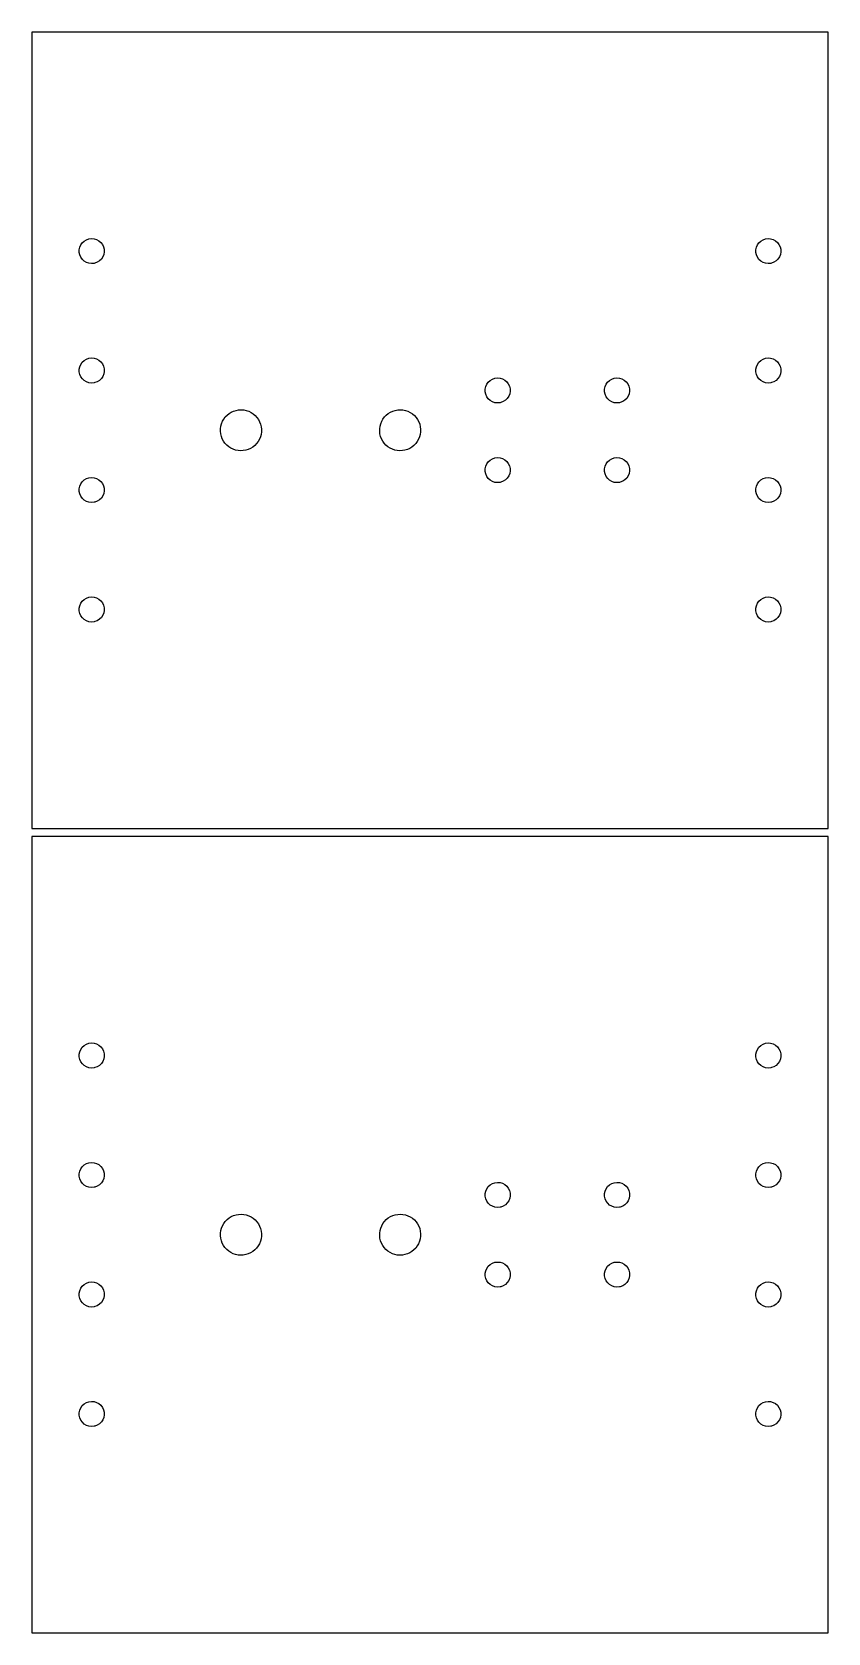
# Model space of a CAD drawing. Header units: metres. Extents: x 0 to 201, y 0 to 201.
# Drawn here: x 0 to 100, y 0 to 201 of the extents above; entities that cross this region are included whole.
import ezdxf

# ---------------------------------------------------------------- set-up
doc = ezdxf.new("R2010")
doc.units = ezdxf.units.M

msp = doc.modelspace()

# ---------------------------------------------------------------- linework, layer by layer
for p, q in [((100, 201), (0, 201)), ((0, 201), (0, 101)), ((100, 101), (100, 201)), ((6.55829, 174.762), (6.83836, 174.929)), ((6.83836, 174.929), (7.14676, 175.035)), ((7.14676, 175.035), (7.47031, 175.075)), ((7.47031, 175.075), (7.79512, 175.047)), ((7.79512, 175.047), (8.10728, 174.953)), ((8.10728, 174.953), (8.39345, 174.797)), ((91.5583, 174.762), (91.8384, 174.929)), ((91.8384, 174.929), (92.1468, 175.035)), ((92.1468, 175.035), (92.4703, 175.075)), ((92.4703, 175.075), (92.7951, 175.047)), ((92.7951, 175.047), (93.1073, 174.953)), ((93.1073, 174.953), (93.3934, 174.797)), ((5.93294, 173.658), (5.99905, 173.977)), ((5.93398, 173.332), (5.93294, 173.658)), ((6.00208, 173.013), (5.93398, 173.332)), ((5.99905, 173.977), (6.12946, 174.276)), ((6.13435, 172.715), (6.00208, 173.013)), ((6.12946, 174.276), (6.31857, 174.542)), ((6.31857, 174.542), (6.55829, 174.762)), ((8.39345, 174.797), (8.64133, 174.585)), ((8.64133, 174.585), (8.8403, 174.327)), ((8.8403, 174.327), (8.98187, 174.034)), ((9.01518, 173.07), (8.89423, 172.767)), ((8.98187, 174.034), (9.05997, 173.717)), ((9.07123, 173.391), (9.01518, 173.07)), ((9.05997, 173.717), (9.07123, 173.391)), ((90.9329, 173.658), (90.9991, 173.977)), ((90.934, 173.332), (90.9329, 173.658)), ((91.0021, 173.013), (90.934, 173.332)), ((90.9991, 173.977), (91.1295, 174.276)), ((91.1344, 172.715), (91.0021, 173.013)), ((91.1295, 174.276), (91.3186, 174.542)), ((91.3186, 174.542), (91.5583, 174.762)), ((93.3934, 174.797), (93.6413, 174.585)), ((93.6413, 174.585), (93.8403, 174.327)), ((93.8403, 174.327), (93.9819, 174.034)), ((94.0152, 173.07), (93.8942, 172.767)), ((93.9819, 174.034), (94.06, 173.717)), ((94.0712, 173.391), (94.0152, 173.07)), ((94.06, 173.717), (94.0712, 173.391)), ((6.32513, 172.451), (6.13435, 172.715)), ((6.56624, 172.232), (6.32513, 172.451)), ((6.84735, 172.067), (6.56624, 172.232)), ((7.15642, 171.963), (6.84735, 172.067)), ((7.48019, 171.925), (7.15642, 171.963)), ((7.80484, 171.955), (7.48019, 171.925)), ((7.90126, 171.977), (7.80484, 171.955)), ((8.20619, 172.092), (7.90126, 171.977)), ((8.48088, 172.268), (8.20619, 172.092)), ((8.71355, 172.496), (8.48088, 172.268)), ((8.89423, 172.767), (8.71355, 172.496)), ((91.3251, 172.451), (91.1344, 172.715)), ((91.5662, 172.232), (91.3251, 172.451)), ((91.8474, 172.067), (91.5662, 172.232)), ((92.1564, 171.963), (91.8474, 172.067)), ((92.4802, 171.925), (92.1564, 171.963)), ((92.8048, 171.955), (92.4802, 171.925)), ((92.9013, 171.977), (92.8048, 171.955)), ((93.2062, 172.092), (92.9013, 171.977)), ((93.4809, 172.268), (93.2062, 172.092)), ((93.7135, 172.496), (93.4809, 172.268)), ((93.8942, 172.767), (93.7135, 172.496)), ((5.93294, 158.658), (5.99905, 158.977)), ((5.99905, 158.977), (6.12946, 159.276)), ((6.12946, 159.276), (6.31857, 159.542)), ((6.31857, 159.542), (6.55829, 159.762)), ((6.55829, 159.762), (6.83836, 159.929)), ((6.83836, 159.929), (7.14676, 160.035)), ((7.14676, 160.035), (7.47031, 160.075)), ((7.47031, 160.075), (7.79512, 160.047)), ((7.79512, 160.047), (8.10728, 159.953)), ((8.10728, 159.953), (8.39345, 159.797)), ((8.39345, 159.797), (8.64133, 159.585)), ((8.64133, 159.585), (8.8403, 159.327)), ((8.8403, 159.327), (8.98187, 159.034)), ((8.98187, 159.034), (9.05997, 158.717)), ((90.9329, 158.658), (90.9991, 158.977)), ((90.9991, 158.977), (91.1295, 159.276)), ((91.1295, 159.276), (91.3186, 159.542)), ((91.3186, 159.542), (91.5583, 159.762)), ((91.5583, 159.762), (91.8384, 159.929)), ((91.8384, 159.929), (92.1468, 160.035)), ((92.1468, 160.035), (92.4703, 160.075)), ((92.4703, 160.075), (92.7951, 160.047)), ((92.7951, 160.047), (93.1073, 159.953)), ((93.1073, 159.953), (93.3934, 159.797)), ((93.3934, 159.797), (93.6413, 159.585)), ((93.6413, 159.585), (93.8403, 159.327)), ((93.8403, 159.327), (93.9819, 159.034)), ((93.9819, 159.034), (94.06, 158.717)), ((5.93398, 158.332), (5.93294, 158.658)), ((6.00208, 158.013), (5.93398, 158.332)), ((6.13435, 157.715), (6.00208, 158.013)), ((6.32513, 157.451), (6.13435, 157.715)), ((6.56624, 157.232), (6.32513, 157.451)), ((6.84735, 157.067), (6.56624, 157.232)), ((7.15642, 156.963), (6.84735, 157.067)), ((7.48019, 156.925), (7.15642, 156.963)), ((7.80484, 156.955), (7.48019, 156.925)), ((7.90126, 156.977), (7.80484, 156.955)), ((8.20619, 157.092), (7.90126, 156.977)), ((8.48088, 157.268), (8.20619, 157.092)), ((8.71355, 157.496), (8.48088, 157.268)), ((8.89423, 157.767), (8.71355, 157.496)), ((9.01518, 158.07), (8.89423, 157.767)), ((9.07123, 158.391), (9.01518, 158.07)), ((9.05997, 158.717), (9.07123, 158.391)), ((57.1295, 156.776), (57.3186, 157.042)), ((57.3186, 157.042), (57.5583, 157.262)), ((57.5583, 157.262), (57.8384, 157.429)), ((57.8384, 157.429), (58.1468, 157.535)), ((58.1468, 157.535), (58.4703, 157.575)), ((58.4703, 157.575), (58.7951, 157.547)), ((58.7951, 157.547), (59.1073, 157.453)), ((59.1073, 157.453), (59.3934, 157.297)), ((59.3934, 157.297), (59.6413, 157.085)), ((59.6413, 157.085), (59.8403, 156.827)), ((59.8403, 156.827), (59.9819, 156.534)), ((72.1295, 156.776), (72.3186, 157.042)), ((72.3186, 157.042), (72.5583, 157.262)), ((72.5583, 157.262), (72.8384, 157.429)), ((72.8384, 157.429), (73.1468, 157.535)), ((73.1468, 157.535), (73.4703, 157.575)), ((73.4703, 157.575), (73.7951, 157.547)), ((73.7951, 157.547), (74.1073, 157.453)), ((74.1073, 157.453), (74.3934, 157.297)), ((74.3934, 157.297), (74.6413, 157.085)), ((74.6413, 157.085), (74.8403, 156.827)), ((74.8403, 156.827), (74.9819, 156.534)), ((90.934, 158.332), (90.9329, 158.658)), ((91.0021, 158.013), (90.934, 158.332)), ((91.1344, 157.715), (91.0021, 158.013)), ((91.3251, 157.451), (91.1344, 157.715)), ((91.5662, 157.232), (91.3251, 157.451)), ((91.8474, 157.067), (91.5662, 157.232)), ((92.1564, 156.963), (91.8474, 157.067)), ((92.4802, 156.925), (92.1564, 156.963)), ((92.8048, 156.955), (92.4802, 156.925)), ((92.9013, 156.977), (92.8048, 156.955)), ((93.2062, 157.092), (92.9013, 156.977)), ((93.4809, 157.268), (93.2062, 157.092)), ((93.7135, 157.496), (93.4809, 157.268)), ((93.8942, 157.767), (93.7135, 157.496)), ((94.0152, 158.07), (93.8942, 157.767)), ((94.0712, 158.391), (94.0152, 158.07)), ((94.06, 158.717), (94.0712, 158.391)), ((56.9329, 156.158), (56.9991, 156.477)), ((56.934, 155.832), (56.9329, 156.158)), ((57.0021, 155.513), (56.934, 155.832)), ((56.9991, 156.477), (57.1295, 156.776)), ((57.1344, 155.215), (57.0021, 155.513)), ((57.3251, 154.951), (57.1344, 155.215)), ((57.5662, 154.732), (57.3251, 154.951)), ((59.7135, 154.996), (59.4809, 154.768)), ((59.8942, 155.267), (59.7135, 154.996)), ((60.0152, 155.57), (59.8942, 155.267)), ((59.9819, 156.534), (60.06, 156.217)), ((60.0712, 155.891), (60.0152, 155.57)), ((60.06, 156.217), (60.0712, 155.891)), ((71.9329, 156.158), (71.9991, 156.477)), ((71.934, 155.832), (71.9329, 156.158)), ((72.0021, 155.513), (71.934, 155.832)), ((71.9991, 156.477), (72.1295, 156.776)), ((72.1344, 155.215), (72.0021, 155.513)), ((72.3251, 154.951), (72.1344, 155.215)), ((72.5662, 154.732), (72.3251, 154.951)), ((74.7135, 154.996), (74.4809, 154.768)), ((74.8942, 155.267), (74.7135, 154.996)), ((75.0152, 155.57), (74.8942, 155.267)), ((74.9819, 156.534), (75.06, 156.217)), ((75.0712, 155.891), (75.0152, 155.57)), ((75.06, 156.217), (75.0712, 155.891)), ((24.2867, 152.666), (24.511, 152.899)), ((24.511, 152.899), (24.7627, 153.102)), ((24.7627, 153.102), (25.0379, 153.272)), ((25.0379, 153.272), (25.3322, 153.406)), ((25.3322, 153.406), (25.641, 153.502)), ((25.641, 153.502), (25.9594, 153.559)), ((25.9594, 153.559), (26.2823, 153.575)), ((26.2823, 153.575), (26.6048, 153.55)), ((26.6048, 153.55), (26.9217, 153.486)), ((26.9217, 153.486), (27.2279, 153.382)), ((27.2279, 153.382), (27.5188, 153.241)), ((27.5188, 153.241), (27.7896, 153.064)), ((27.7896, 153.064), (28.0361, 152.855)), ((28.0361, 152.855), (28.2545, 152.616)), ((44.2867, 152.666), (44.511, 152.899)), ((44.511, 152.899), (44.7627, 153.102)), ((44.7627, 153.102), (45.0379, 153.272)), ((45.0379, 153.272), (45.3322, 153.406)), ((45.3322, 153.406), (45.641, 153.502)), ((45.641, 153.502), (45.9594, 153.559)), ((45.9594, 153.559), (46.2823, 153.575)), ((46.2823, 153.575), (46.6048, 153.55)), ((46.6048, 153.55), (46.9217, 153.486)), ((46.9217, 153.486), (47.2279, 153.382)), ((47.2279, 153.382), (47.5188, 153.241)), ((47.5188, 153.241), (47.7896, 153.064)), ((47.7896, 153.064), (48.0361, 152.855)), ((48.0361, 152.855), (48.2545, 152.616)), ((57.8474, 154.567), (57.5662, 154.732)), ((58.1564, 154.463), (57.8474, 154.567)), ((58.4802, 154.425), (58.1564, 154.463)), ((58.8048, 154.455), (58.4802, 154.425)), ((58.9013, 154.477), (58.8048, 154.455)), ((59.2062, 154.592), (58.9013, 154.477)), ((59.4809, 154.768), (59.2062, 154.592)), ((72.8474, 154.567), (72.5662, 154.732)), ((73.1564, 154.463), (72.8474, 154.567)), ((73.4802, 154.425), (73.1564, 154.463)), ((73.8048, 154.455), (73.4802, 154.425)), ((73.9013, 154.477), (73.8048, 154.455)), ((74.2062, 154.592), (73.9013, 154.477)), ((74.4809, 154.768), (74.2062, 154.592)), ((23.6782, 150.871), (23.6823, 151.194)), ((23.7147, 150.549), (23.6782, 150.871)), ((23.6823, 151.194), (23.7269, 151.514)), ((23.7269, 151.514), (23.8112, 151.826)), ((23.8112, 151.826), (23.934, 152.126)), ((23.934, 152.126), (24.0934, 152.407)), ((24.0934, 152.407), (24.2867, 152.666)), ((28.2545, 152.616), (28.4413, 152.352)), ((28.4413, 152.352), (28.5935, 152.067)), ((28.5935, 152.067), (28.7088, 151.765)), ((28.7088, 151.765), (28.7852, 151.451)), ((28.8177, 150.806), (28.7731, 150.486)), ((28.7852, 151.451), (28.8217, 151.129)), ((28.8217, 151.129), (28.8177, 150.806)), ((43.6782, 150.871), (43.6823, 151.194)), ((43.7147, 150.549), (43.6782, 150.871)), ((43.6823, 151.194), (43.7269, 151.514)), ((43.7269, 151.514), (43.8112, 151.826)), ((43.8112, 151.826), (43.934, 152.126)), ((43.934, 152.126), (44.0934, 152.407)), ((44.0934, 152.407), (44.2867, 152.666)), ((48.2545, 152.616), (48.4413, 152.352)), ((48.4413, 152.352), (48.5935, 152.067)), ((48.5935, 152.067), (48.7088, 151.765)), ((48.7088, 151.765), (48.7852, 151.451)), ((48.8177, 150.806), (48.7731, 150.486)), ((48.7852, 151.451), (48.8217, 151.129)), ((48.8217, 151.129), (48.8177, 150.806)), ((23.7912, 150.235), (23.7147, 150.549)), ((23.9065, 149.933), (23.7912, 150.235)), ((24.0587, 149.648), (23.9065, 149.933)), ((24.2455, 149.384), (24.0587, 149.648)), ((24.4638, 149.145), (24.2455, 149.384)), ((24.7104, 148.936), (24.4638, 149.145)), ((24.9812, 148.759), (24.7104, 148.936)), ((25.2721, 148.618), (24.9812, 148.759)), ((27.7372, 148.898), (27.4621, 148.728)), ((27.989, 149.101), (27.7372, 148.898)), ((28.2133, 149.334), (27.989, 149.101)), ((28.4066, 149.593), (28.2133, 149.334)), ((28.566, 149.874), (28.4066, 149.593)), ((28.6888, 150.174), (28.566, 149.874)), ((28.7731, 150.486), (28.6888, 150.174)), ((43.7912, 150.235), (43.7147, 150.549)), ((43.9065, 149.933), (43.7912, 150.235)), ((44.0587, 149.648), (43.9065, 149.933)), ((44.2455, 149.384), (44.0587, 149.648)), ((44.4638, 149.145), (44.2455, 149.384)), ((44.7104, 148.936), (44.4638, 149.145)), ((44.9812, 148.759), (44.7104, 148.936)), ((45.2721, 148.618), (44.9812, 148.759)), ((47.7372, 148.898), (47.4621, 148.728)), ((47.989, 149.101), (47.7372, 148.898)), ((48.2133, 149.334), (47.989, 149.101)), ((48.4066, 149.593), (48.2133, 149.334)), ((48.566, 149.874), (48.4066, 149.593)), ((48.6888, 150.174), (48.566, 149.874)), ((48.7731, 150.486), (48.6888, 150.174)), ((25.5783, 148.514), (25.2721, 148.618)), ((25.8952, 148.45), (25.5783, 148.514)), ((26.2176, 148.425), (25.8952, 148.45)), ((26.5406, 148.441), (26.2176, 148.425)), ((26.859, 148.498), (26.5406, 148.441)), ((27.1678, 148.594), (26.859, 148.498)), ((27.4621, 148.728), (27.1678, 148.594)), ((45.5783, 148.514), (45.2721, 148.618)), ((45.8952, 148.45), (45.5783, 148.514)), ((46.2176, 148.425), (45.8952, 148.45)), ((46.5406, 148.441), (46.2176, 148.425)), ((46.859, 148.498), (46.5406, 148.441)), ((47.1678, 148.594), (46.859, 148.498)), ((47.4621, 148.728), (47.1678, 148.594)), ((56.9991, 146.477), (57.1295, 146.776)), ((57.1295, 146.776), (57.3186, 147.042)), ((57.3186, 147.042), (57.5583, 147.262)), ((57.5583, 147.262), (57.8384, 147.429)), ((57.8384, 147.429), (58.1468, 147.535)), ((58.1468, 147.535), (58.4703, 147.575)), ((58.4703, 147.575), (58.7951, 147.547)), ((58.7951, 147.547), (59.1073, 147.453)), ((59.1073, 147.453), (59.3934, 147.297)), ((59.3934, 147.297), (59.6413, 147.085)), ((59.6413, 147.085), (59.8403, 146.827)), ((59.8403, 146.827), (59.9819, 146.534)), ((71.9991, 146.477), (72.1295, 146.776)), ((72.1295, 146.776), (72.3186, 147.042)), ((72.3186, 147.042), (72.5583, 147.262)), ((72.5583, 147.262), (72.8384, 147.429)), ((72.8384, 147.429), (73.1468, 147.535)), ((73.1468, 147.535), (73.4703, 147.575)), ((73.4703, 147.575), (73.7951, 147.547)), ((73.7951, 147.547), (74.1073, 147.453)), ((74.1073, 147.453), (74.3934, 147.297)), ((74.3934, 147.297), (74.6413, 147.085)), ((74.6413, 147.085), (74.8403, 146.827)), ((74.8403, 146.827), (74.9819, 146.534)), ((6.31857, 144.542), (6.55829, 144.762)), ((6.55829, 144.762), (6.83836, 144.929)), ((6.83836, 144.929), (7.14676, 145.035)), ((7.14676, 145.035), (7.47031, 145.075)), ((7.47031, 145.075), (7.79512, 145.047)), ((7.79512, 145.047), (8.10728, 144.953)), ((8.10728, 144.953), (8.39345, 144.797)), ((8.39345, 144.797), (8.64133, 144.585)), ((56.9329, 146.158), (56.9991, 146.477)), ((56.934, 145.832), (56.9329, 146.158)), ((57.0021, 145.513), (56.934, 145.832)), ((57.1344, 145.215), (57.0021, 145.513)), ((57.3251, 144.951), (57.1344, 145.215)), ((57.5662, 144.732), (57.3251, 144.951)), ((57.8474, 144.567), (57.5662, 144.732)), ((59.4809, 144.768), (59.2062, 144.592)), ((59.7135, 144.996), (59.4809, 144.768)), ((59.8942, 145.267), (59.7135, 144.996)), ((60.0152, 145.57), (59.8942, 145.267)), ((59.9819, 146.534), (60.06, 146.217)), ((60.0712, 145.891), (60.0152, 145.57)), ((60.06, 146.217), (60.0712, 145.891)), ((71.9329, 146.158), (71.9991, 146.477)), ((71.934, 145.832), (71.9329, 146.158)), ((72.0021, 145.513), (71.934, 145.832)), ((72.1344, 145.215), (72.0021, 145.513)), ((72.3251, 144.951), (72.1344, 145.215)), ((72.5662, 144.732), (72.3251, 144.951)), ((72.8474, 144.567), (72.5662, 144.732)), ((74.4809, 144.768), (74.2062, 144.592)), ((74.7135, 144.996), (74.4809, 144.768)), ((74.8942, 145.267), (74.7135, 144.996)), ((75.0152, 145.57), (74.8942, 145.267)), ((74.9819, 146.534), (75.06, 146.217)), ((75.0712, 145.891), (75.0152, 145.57)), ((75.06, 146.217), (75.0712, 145.891)), ((91.3186, 144.542), (91.5583, 144.762)), ((91.5583, 144.762), (91.8384, 144.929)), ((91.8384, 144.929), (92.1468, 145.035)), ((92.1468, 145.035), (92.4703, 145.075)), ((92.4703, 145.075), (92.7951, 145.047)), ((92.7951, 145.047), (93.1073, 144.953)), ((93.1073, 144.953), (93.3934, 144.797)), ((93.3934, 144.797), (93.6413, 144.585)), ((5.93294, 143.658), (5.99905, 143.977)), ((5.93398, 143.332), (5.93294, 143.658)), ((6.00208, 143.013), (5.93398, 143.332)), ((5.99905, 143.977), (6.12946, 144.276)), ((6.13435, 142.715), (6.00208, 143.013)), ((6.12946, 144.276), (6.31857, 144.542)), ((6.32513, 142.451), (6.13435, 142.715)), ((8.64133, 144.585), (8.8403, 144.327)), ((8.89423, 142.767), (8.71355, 142.496)), ((8.8403, 144.327), (8.98187, 144.034)), ((9.01518, 143.07), (8.89423, 142.767)), ((8.98187, 144.034), (9.05997, 143.717)), ((9.07123, 143.391), (9.01518, 143.07)), ((9.05997, 143.717), (9.07123, 143.391)), ((58.1564, 144.463), (57.8474, 144.567)), ((58.4802, 144.425), (58.1564, 144.463)), ((58.8048, 144.455), (58.4802, 144.425)), ((58.9013, 144.477), (58.8048, 144.455)), ((59.2062, 144.592), (58.9013, 144.477)), ((73.1564, 144.463), (72.8474, 144.567)), ((73.4802, 144.425), (73.1564, 144.463)), ((73.8048, 144.455), (73.4802, 144.425)), ((73.9013, 144.477), (73.8048, 144.455)), ((74.2062, 144.592), (73.9013, 144.477)), ((90.9329, 143.658), (90.9991, 143.977)), ((90.934, 143.332), (90.9329, 143.658)), ((91.0021, 143.013), (90.934, 143.332)), ((90.9991, 143.977), (91.1295, 144.276)), ((91.1344, 142.715), (91.0021, 143.013)), ((91.1295, 144.276), (91.3186, 144.542)), ((91.3251, 142.451), (91.1344, 142.715)), ((93.6413, 144.585), (93.8403, 144.327)), ((93.8942, 142.767), (93.7135, 142.496)), ((93.8403, 144.327), (93.9819, 144.034)), ((94.0152, 143.07), (93.8942, 142.767)), ((93.9819, 144.034), (94.06, 143.717)), ((94.0712, 143.391), (94.0152, 143.07)), ((94.06, 143.717), (94.0712, 143.391)), ((6.56624, 142.232), (6.32513, 142.451)), ((6.84735, 142.067), (6.56624, 142.232)), ((7.15642, 141.963), (6.84735, 142.067)), ((7.48019, 141.925), (7.15642, 141.963)), ((7.80484, 141.955), (7.48019, 141.925)), ((7.90126, 141.977), (7.80484, 141.955)), ((8.20619, 142.092), (7.90126, 141.977)), ((8.48088, 142.268), (8.20619, 142.092)), ((8.71355, 142.496), (8.48088, 142.268)), ((91.5662, 142.232), (91.3251, 142.451)), ((91.8474, 142.067), (91.5662, 142.232)), ((92.1564, 141.963), (91.8474, 142.067)), ((92.4802, 141.925), (92.1564, 141.963)), ((92.8048, 141.955), (92.4802, 141.925)), ((92.9013, 141.977), (92.8048, 141.955)), ((93.2062, 142.092), (92.9013, 141.977)), ((93.4809, 142.268), (93.2062, 142.092)), ((93.7135, 142.496), (93.4809, 142.268)), ((5.93294, 128.658), (5.99905, 128.977)), ((5.93398, 128.332), (5.93294, 128.658)), ((5.99905, 128.977), (6.12946, 129.276)), ((6.12946, 129.276), (6.31857, 129.542)), ((6.31857, 129.542), (6.55829, 129.762)), ((6.55829, 129.762), (6.83836, 129.929)), ((6.83836, 129.929), (7.14676, 130.035)), ((7.14676, 130.035), (7.47031, 130.075)), ((7.47031, 130.075), (7.79512, 130.047)), ((7.79512, 130.047), (8.10728, 129.953)), ((8.10728, 129.953), (8.39345, 129.797)), ((8.39345, 129.797), (8.64133, 129.585)), ((8.64133, 129.585), (8.8403, 129.327)), ((8.8403, 129.327), (8.98187, 129.034)), ((8.98187, 129.034), (9.05997, 128.717)), ((9.05997, 128.717), (9.07123, 128.391)), ((90.9329, 128.658), (90.9991, 128.977)), ((90.934, 128.332), (90.9329, 128.658)), ((90.9991, 128.977), (91.1295, 129.276)), ((91.1295, 129.276), (91.3186, 129.542)), ((91.3186, 129.542), (91.5583, 129.762)), ((91.5583, 129.762), (91.8384, 129.929)), ((91.8384, 129.929), (92.1468, 130.035)), ((92.1468, 130.035), (92.4703, 130.075)), ((92.4703, 130.075), (92.7951, 130.047)), ((92.7951, 130.047), (93.1073, 129.953)), ((93.1073, 129.953), (93.3934, 129.797)), ((93.3934, 129.797), (93.6413, 129.585)), ((93.6413, 129.585), (93.8403, 129.327)), ((93.8403, 129.327), (93.9819, 129.034)), ((93.9819, 129.034), (94.06, 128.717)), ((94.06, 128.717), (94.0712, 128.391)), ((6.00208, 128.013), (5.93398, 128.332)), ((6.13435, 127.715), (6.00208, 128.013)), ((6.32513, 127.451), (6.13435, 127.715)), ((6.56624, 127.232), (6.32513, 127.451)), ((6.84735, 127.067), (6.56624, 127.232)), ((7.15642, 126.963), (6.84735, 127.067)), ((7.48019, 126.925), (7.15642, 126.963)), ((7.80484, 126.955), (7.48019, 126.925)), ((7.90126, 126.977), (7.80484, 126.955)), ((8.20619, 127.092), (7.90126, 126.977)), ((8.48088, 127.268), (8.20619, 127.092)), ((8.71355, 127.496), (8.48088, 127.268)), ((8.89423, 127.767), (8.71355, 127.496)), ((9.01518, 128.07), (8.89423, 127.767)), ((9.07123, 128.391), (9.01518, 128.07)), ((91.0021, 128.013), (90.934, 128.332)), ((91.1344, 127.715), (91.0021, 128.013)), ((91.3251, 127.451), (91.1344, 127.715)), ((91.5662, 127.232), (91.3251, 127.451)), ((91.8474, 127.067), (91.5662, 127.232)), ((92.1564, 126.963), (91.8474, 127.067)), ((92.4802, 126.925), (92.1564, 126.963)), ((92.8048, 126.955), (92.4802, 126.925)), ((92.9013, 126.977), (92.8048, 126.955)), ((93.2062, 127.092), (92.9013, 126.977)), ((93.4809, 127.268), (93.2062, 127.092)), ((93.7135, 127.496), (93.4809, 127.268)), ((93.8942, 127.767), (93.7135, 127.496)), ((94.0152, 128.07), (93.8942, 127.767)), ((94.0712, 128.391), (94.0152, 128.07)), ((0, 101), (100, 101)), ((100, 100), (0, 100)), ((0, 100), (0, 0)), ((100, 0), (100, 100)), ((5.93294, 72.6581), (5.99905, 72.9773)), ((5.93398, 72.3321), (5.93294, 72.6581)), ((5.99905, 72.9773), (6.12946, 73.276)), ((6.12946, 73.276), (6.31857, 73.5416)), ((6.31857, 73.5416), (6.55829, 73.7625)), ((6.55829, 73.7625), (6.83836, 73.9293)), ((6.83836, 73.9293), (7.14676, 74.0349)), ((7.14676, 74.0349), (7.47031, 74.0747)), ((7.47031, 74.0747), (7.79512, 74.0471)), ((7.79512, 74.0471), (8.10728, 73.9532)), ((8.10728, 73.9532), (8.39345, 73.7971)), ((8.39345, 73.7971), (8.64133, 73.5853)), ((8.64133, 73.5853), (8.8403, 73.3271)), ((8.8403, 73.3271), (8.98187, 73.0335)), ((8.98187, 73.0335), (9.05997, 72.717)), ((9.07123, 72.3912), (9.01518, 72.0701)), ((9.05997, 72.717), (9.07123, 72.3912)), ((90.9329, 72.6581), (90.9991, 72.9773)), ((90.934, 72.3321), (90.9329, 72.6581)), ((90.9991, 72.9773), (91.1295, 73.276)), ((91.1295, 73.276), (91.3186, 73.5416)), ((91.3186, 73.5416), (91.5583, 73.7625)), ((91.5583, 73.7625), (91.8384, 73.9293)), ((91.8384, 73.9293), (92.1468, 74.0349)), ((92.1468, 74.0349), (92.4703, 74.0747)), ((92.4703, 74.0747), (92.7951, 74.0471)), ((92.7951, 74.0471), (93.1073, 73.9532)), ((93.1073, 73.9532), (93.3934, 73.7971)), ((93.3934, 73.7971), (93.6413, 73.5853)), ((93.6413, 73.5853), (93.8403, 73.3271)), ((93.8403, 73.3271), (93.9819, 73.0335)), ((93.9819, 73.0335), (94.06, 72.717)), ((94.0712, 72.3912), (94.0152, 72.0701)), ((94.06, 72.717), (94.0712, 72.3912)), ((6.00208, 72.0133), (5.93398, 72.3321)), ((6.13435, 71.7153), (6.00208, 72.0133)), ((6.32513, 71.451), (6.13435, 71.7153)), ((6.56624, 71.2316), (6.32513, 71.451)), ((6.84735, 71.0666), (6.56624, 71.2316)), ((7.15642, 70.9629), (6.84735, 71.0666)), ((7.48019, 70.9251), (7.15642, 70.9629)), ((7.80484, 70.9548), (7.48019, 70.9251)), ((7.90126, 70.977), (7.80484, 70.9548)), ((8.20619, 71.0922), (7.90126, 70.977)), ((8.48088, 71.2677), (8.20619, 71.0922)), ((8.71355, 71.496), (8.48088, 71.2677)), ((8.89423, 71.7674), (8.71355, 71.496)), ((9.01518, 72.0701), (8.89423, 71.7674)), ((91.0021, 72.0133), (90.934, 72.3321)), ((91.1344, 71.7153), (91.0021, 72.0133)), ((91.3251, 71.451), (91.1344, 71.7153)), ((91.5662, 71.2316), (91.3251, 71.451)), ((91.8474, 71.0666), (91.5662, 71.2316)), ((92.1564, 70.9629), (91.8474, 71.0666)), ((92.4802, 70.9251), (92.1564, 70.9629)), ((92.8048, 70.9548), (92.4802, 70.9251)), ((92.9013, 70.977), (92.8048, 70.9548)), ((93.2062, 71.0922), (92.9013, 70.977)), ((93.4809, 71.2677), (93.2062, 71.0922)), ((93.7135, 71.496), (93.4809, 71.2677)), ((93.8942, 71.7674), (93.7135, 71.496)), ((94.0152, 72.0701), (93.8942, 71.7674)), ((6.12946, 58.276), (6.31857, 58.5416)), ((6.31857, 58.5416), (6.55829, 58.7625)), ((6.55829, 58.7625), (6.83836, 58.9293)), ((6.83836, 58.9293), (7.14676, 59.0349)), ((7.14676, 59.0349), (7.47031, 59.0747)), ((7.47031, 59.0747), (7.79512, 59.0471)), ((7.79512, 59.0471), (8.10728, 58.9532)), ((8.10728, 58.9532), (8.39345, 58.7971)), ((8.39345, 58.7971), (8.64133, 58.5853)), ((8.64133, 58.5853), (8.8403, 58.3271)), ((8.8403, 58.3271), (8.98187, 58.0335)), ((91.1295, 58.276), (91.3186, 58.5416)), ((91.3186, 58.5416), (91.5583, 58.7625)), ((91.5583, 58.7625), (91.8384, 58.9293)), ((91.8384, 58.9293), (92.1468, 59.0349)), ((92.1468, 59.0349), (92.4703, 59.0747)), ((92.4703, 59.0747), (92.7951, 59.0471)), ((92.7951, 59.0471), (93.1073, 58.9532)), ((93.1073, 58.9532), (93.3934, 58.7971)), ((93.3934, 58.7971), (93.6413, 58.5853)), ((93.6413, 58.5853), (93.8403, 58.3271)), ((93.8403, 58.3271), (93.9819, 58.0335)), ((5.93294, 57.6581), (5.99905, 57.9773)), ((5.93398, 57.3321), (5.93294, 57.6581)), ((6.00208, 57.0133), (5.93398, 57.3321)), ((5.99905, 57.9773), (6.12946, 58.276)), ((6.13435, 56.7153), (6.00208, 57.0133)), ((6.32513, 56.451), (6.13435, 56.7153)), ((6.56624, 56.2316), (6.32513, 56.451)), ((8.71355, 56.496), (8.48088, 56.2677)), ((8.89423, 56.7674), (8.71355, 56.496)), ((9.01518, 57.0701), (8.89423, 56.7674)), ((8.98187, 58.0335), (9.05997, 57.717)), ((9.07123, 57.3912), (9.01518, 57.0701)), ((9.05997, 57.717), (9.07123, 57.3912)), ((57.5583, 56.2625), (57.8384, 56.4293)), ((57.8384, 56.4293), (58.1468, 56.5349)), ((58.1468, 56.5349), (58.4703, 56.5747)), ((58.4703, 56.5747), (58.7951, 56.5471)), ((58.7951, 56.5471), (59.1073, 56.4532)), ((59.1073, 56.4532), (59.3934, 56.2971)), ((59.3934, 56.2971), (59.6413, 56.0853)), ((72.5583, 56.2625), (72.8384, 56.4293)), ((72.8384, 56.4293), (73.1468, 56.5349)), ((73.1468, 56.5349), (73.4703, 56.5747)), ((73.4703, 56.5747), (73.7951, 56.5471)), ((73.7951, 56.5471), (74.1073, 56.4532)), ((74.1073, 56.4532), (74.3934, 56.2971)), ((74.3934, 56.2971), (74.6413, 56.0853)), ((90.9329, 57.6581), (90.9991, 57.9773)), ((90.934, 57.3321), (90.9329, 57.6581)), ((91.0021, 57.0133), (90.934, 57.3321)), ((90.9991, 57.9773), (91.1295, 58.276)), ((91.1344, 56.7153), (91.0021, 57.0133)), ((91.3251, 56.451), (91.1344, 56.7153)), ((91.5662, 56.2316), (91.3251, 56.451)), ((93.7135, 56.496), (93.4809, 56.2677)), ((93.8942, 56.7674), (93.7135, 56.496)), ((94.0152, 57.0701), (93.8942, 56.7674)), ((93.9819, 58.0335), (94.06, 57.717)), ((94.0712, 57.3912), (94.0152, 57.0701)), ((94.06, 57.717), (94.0712, 57.3912)), ((6.84735, 56.0666), (6.56624, 56.2316)), ((7.15642, 55.9629), (6.84735, 56.0666)), ((7.48019, 55.9251), (7.15642, 55.9629)), ((7.80484, 55.9548), (7.48019, 55.9251)), ((7.90126, 55.977), (7.80484, 55.9548)), ((8.20619, 56.0922), (7.90126, 55.977)), ((8.48088, 56.2677), (8.20619, 56.0922)), ((56.9329, 55.1581), (56.9991, 55.4773)), ((56.934, 54.8321), (56.9329, 55.1581)), ((57.0021, 54.5133), (56.934, 54.8321)), ((56.9991, 55.4773), (57.1295, 55.776)), ((57.1344, 54.2153), (57.0021, 54.5133)), ((57.1295, 55.776), (57.3186, 56.0416)), ((57.3186, 56.0416), (57.5583, 56.2625)), ((59.6413, 56.0853), (59.8403, 55.8271)), ((59.8403, 55.8271), (59.9819, 55.5335)), ((60.0152, 54.5701), (59.8942, 54.2674)), ((59.9819, 55.5335), (60.06, 55.217)), ((60.0712, 54.8912), (60.0152, 54.5701)), ((60.06, 55.217), (60.0712, 54.8912)), ((71.9329, 55.1581), (71.9991, 55.4773)), ((71.934, 54.8321), (71.9329, 55.1581)), ((72.0021, 54.5133), (71.934, 54.8321)), ((71.9991, 55.4773), (72.1295, 55.776)), ((72.1344, 54.2153), (72.0021, 54.5133)), ((72.1295, 55.776), (72.3186, 56.0416)), ((72.3186, 56.0416), (72.5583, 56.2625)), ((74.6413, 56.0853), (74.8403, 55.8271)), ((74.8403, 55.8271), (74.9819, 55.5335)), ((75.0152, 54.5701), (74.8942, 54.2674)), ((74.9819, 55.5335), (75.06, 55.217)), ((75.0712, 54.8912), (75.0152, 54.5701)), ((75.06, 55.217), (75.0712, 54.8912)), ((91.8474, 56.0666), (91.5662, 56.2316)), ((92.1564, 55.9629), (91.8474, 56.0666)), ((92.4802, 55.9251), (92.1564, 55.9629)), ((92.8048, 55.9548), (92.4802, 55.9251)), ((92.9013, 55.977), (92.8048, 55.9548)), ((93.2062, 56.0922), (92.9013, 55.977)), ((93.4809, 56.2677), (93.2062, 56.0922)), ((24.7627, 52.1021), (25.0379, 52.2719)), ((25.0379, 52.2719), (25.3322, 52.4059)), ((25.3322, 52.4059), (25.641, 52.5019)), ((25.641, 52.5019), (25.9594, 52.5585)), ((25.9594, 52.5585), (26.2823, 52.5748)), ((26.2823, 52.5748), (26.6048, 52.5504)), ((26.6048, 52.5504), (26.9217, 52.4859)), ((26.9217, 52.4859), (27.2279, 52.3821)), ((27.2279, 52.3821), (27.5188, 52.2407)), ((44.7627, 52.1021), (45.0379, 52.2719)), ((45.0379, 52.2719), (45.3322, 52.4059)), ((45.3322, 52.4059), (45.641, 52.5019)), ((45.641, 52.5019), (45.9594, 52.5585)), ((45.9594, 52.5585), (46.2823, 52.5748)), ((46.2823, 52.5748), (46.6048, 52.5504)), ((46.6048, 52.5504), (46.9217, 52.4859)), ((46.9217, 52.4859), (47.2279, 52.3821)), ((47.2279, 52.3821), (47.5188, 52.2407)), ((57.3251, 53.951), (57.1344, 54.2153)), ((57.5662, 53.7316), (57.3251, 53.951)), ((57.8474, 53.5666), (57.5662, 53.7316)), ((58.1564, 53.4629), (57.8474, 53.5666)), ((58.4802, 53.4251), (58.1564, 53.4629)), ((58.8048, 53.4548), (58.4802, 53.4251)), ((58.9013, 53.477), (58.8048, 53.4548)), ((59.2062, 53.5922), (58.9013, 53.477)), ((59.4809, 53.7677), (59.2062, 53.5922)), ((59.7135, 53.996), (59.4809, 53.7677)), ((59.8942, 54.2674), (59.7135, 53.996)), ((72.3251, 53.951), (72.1344, 54.2153)), ((72.5662, 53.7316), (72.3251, 53.951)), ((72.8474, 53.5666), (72.5662, 53.7316)), ((73.1564, 53.4629), (72.8474, 53.5666)), ((73.4802, 53.4251), (73.1564, 53.4629)), ((73.8048, 53.4548), (73.4802, 53.4251)), ((73.9013, 53.477), (73.8048, 53.4548)), ((74.2062, 53.5922), (73.9013, 53.477)), ((74.4809, 53.7677), (74.2062, 53.5922)), ((74.7135, 53.996), (74.4809, 53.7677)), ((74.8942, 54.2674), (74.7135, 53.996)), ((23.6823, 50.194), (23.7269, 50.5143)), ((23.7269, 50.5143), (23.8112, 50.8264)), ((23.8112, 50.8264), (23.934, 51.1256)), ((23.934, 51.1256), (24.0934, 51.407)), ((24.0934, 51.407), (24.2867, 51.6662)), ((24.2867, 51.6662), (24.511, 51.8991)), ((24.511, 51.8991), (24.7627, 52.1021)), ((27.5188, 52.2407), (27.7896, 52.064)), ((27.7896, 52.064), (28.0361, 51.8548)), ((28.0361, 51.8548), (28.2545, 51.6163)), ((28.2545, 51.6163), (28.4413, 51.3523)), ((28.4413, 51.3523), (28.5935, 51.067)), ((28.5935, 51.067), (28.7088, 50.7649)), ((28.7088, 50.7649), (28.7852, 50.4507)), ((28.7852, 50.4507), (28.8217, 50.1294)), ((43.6823, 50.194), (43.7269, 50.5143)), ((43.7269, 50.5143), (43.8112, 50.8264)), ((43.8112, 50.8264), (43.934, 51.1256)), ((43.934, 51.1256), (44.0934, 51.407)), ((44.0934, 51.407), (44.2867, 51.6662)), ((44.2867, 51.6662), (44.511, 51.8991)), ((44.511, 51.8991), (44.7627, 52.1021)), ((47.5188, 52.2407), (47.7896, 52.064)), ((47.7896, 52.064), (48.0361, 51.8548)), ((48.0361, 51.8548), (48.2545, 51.6163)), ((48.2545, 51.6163), (48.4413, 51.3523)), ((48.4413, 51.3523), (48.5935, 51.067)), ((48.5935, 51.067), (48.7088, 50.7649)), ((48.7088, 50.7649), (48.7852, 50.4507)), ((48.7852, 50.4507), (48.8217, 50.1294)), ((23.6782, 49.8706), (23.6823, 50.194)), ((23.7147, 49.5493), (23.6782, 49.8706)), ((23.7912, 49.2351), (23.7147, 49.5493)), ((23.9065, 48.933), (23.7912, 49.2351)), ((24.0587, 48.6477), (23.9065, 48.933)), ((24.2455, 48.3837), (24.0587, 48.6477)), ((24.4638, 48.1452), (24.2455, 48.3837)), ((28.2133, 48.3338), (27.989, 48.1009)), ((28.4066, 48.593), (28.2133, 48.3338)), ((28.566, 48.8744), (28.4066, 48.593)), ((28.6888, 49.1736), (28.566, 48.8744)), ((28.7731, 49.4857), (28.6888, 49.1736)), ((28.8177, 49.806), (28.7731, 49.4857)), ((28.8217, 50.1294), (28.8177, 49.806)), ((43.6782, 49.8706), (43.6823, 50.194)), ((43.7147, 49.5493), (43.6782, 49.8706)), ((43.7912, 49.2351), (43.7147, 49.5493)), ((43.9065, 48.933), (43.7912, 49.2351)), ((44.0587, 48.6477), (43.9065, 48.933)), ((44.2455, 48.3837), (44.0587, 48.6477)), ((44.4638, 48.1452), (44.2455, 48.3837)), ((48.2133, 48.3338), (47.989, 48.1009)), ((48.4066, 48.593), (48.2133, 48.3338)), ((48.566, 48.8744), (48.4066, 48.593)), ((48.6888, 49.1736), (48.566, 48.8744)), ((48.7731, 49.4857), (48.6888, 49.1736)), ((48.8177, 49.806), (48.7731, 49.4857)), ((48.8217, 50.1294), (48.8177, 49.806)), ((24.7104, 47.936), (24.4638, 48.1452)), ((24.9812, 47.7593), (24.7104, 47.936)), ((25.2721, 47.6179), (24.9812, 47.7593)), ((25.5783, 47.5141), (25.2721, 47.6179)), ((25.8952, 47.4496), (25.5783, 47.5141)), ((26.2176, 47.4252), (25.8952, 47.4496)), ((26.5406, 47.4414), (26.2176, 47.4252)), ((26.859, 47.498), (26.5406, 47.4414)), ((27.1678, 47.5941), (26.859, 47.498)), ((27.4621, 47.7281), (27.1678, 47.5941)), ((27.7372, 47.8979), (27.4621, 47.7281)), ((27.989, 48.1009), (27.7372, 47.8979)), ((44.7104, 47.936), (44.4638, 48.1452)), ((44.9812, 47.7593), (44.7104, 47.936)), ((45.2721, 47.6179), (44.9812, 47.7593)), ((45.5783, 47.5141), (45.2721, 47.6179)), ((45.8952, 47.4496), (45.5783, 47.5141)), ((46.2176, 47.4252), (45.8952, 47.4496)), ((46.5406, 47.4414), (46.2176, 47.4252)), ((46.859, 47.498), (46.5406, 47.4414)), ((47.1678, 47.5941), (46.859, 47.498)), ((47.4621, 47.7281), (47.1678, 47.5941)), ((47.7372, 47.8979), (47.4621, 47.7281)), ((47.989, 48.1009), (47.7372, 47.8979)), ((57.3186, 46.0416), (57.5583, 46.2625)), ((57.5583, 46.2625), (57.8384, 46.4293)), ((57.8384, 46.4293), (58.1468, 46.5349)), ((58.1468, 46.5349), (58.4703, 46.5747)), ((58.4703, 46.5747), (58.7951, 46.5471)), ((58.7951, 46.5471), (59.1073, 46.4532)), ((59.1073, 46.4532), (59.3934, 46.2971)), ((59.3934, 46.2971), (59.6413, 46.0853)), ((72.3186, 46.0416), (72.5583, 46.2625)), ((72.5583, 46.2625), (72.8384, 46.4293)), ((72.8384, 46.4293), (73.1468, 46.5349)), ((73.1468, 46.5349), (73.4703, 46.5747)), ((73.4703, 46.5747), (73.7951, 46.5471)), ((73.7951, 46.5471), (74.1073, 46.4532)), ((74.1073, 46.4532), (74.3934, 46.2971)), ((74.3934, 46.2971), (74.6413, 46.0853)), ((56.9329, 45.1581), (56.9991, 45.4773)), ((56.934, 44.8321), (56.9329, 45.1581)), ((57.0021, 44.5133), (56.934, 44.8321)), ((56.9991, 45.4773), (57.1295, 45.776)), ((57.1344, 44.2153), (57.0021, 44.5133)), ((57.1295, 45.776), (57.3186, 46.0416)), ((59.6413, 46.0853), (59.8403, 45.8271)), ((59.8942, 44.2674), (59.7135, 43.996)), ((59.8403, 45.8271), (59.9819, 45.5335)), ((60.0152, 44.5701), (59.8942, 44.2674)), ((59.9819, 45.5335), (60.06, 45.217)), ((60.0712, 44.8912), (60.0152, 44.5701)), ((60.06, 45.217), (60.0712, 44.8912)), ((71.9329, 45.1581), (71.9991, 45.4773)), ((71.934, 44.8321), (71.9329, 45.1581)), ((72.0021, 44.5133), (71.934, 44.8321)), ((71.9991, 45.4773), (72.1295, 45.776)), ((72.1344, 44.2153), (72.0021, 44.5133)), ((72.1295, 45.776), (72.3186, 46.0416)), ((74.6413, 46.0853), (74.8403, 45.8271)), ((74.8942, 44.2674), (74.7135, 43.996)), ((74.8403, 45.8271), (74.9819, 45.5335)), ((75.0152, 44.5701), (74.8942, 44.2674)), ((74.9819, 45.5335), (75.06, 45.217)), ((75.0712, 44.8912), (75.0152, 44.5701)), ((75.06, 45.217), (75.0712, 44.8912)), ((5.93294, 42.6581), (5.99905, 42.9773)), ((5.93398, 42.3321), (5.93294, 42.6581)), ((6.00208, 42.0133), (5.93398, 42.3321)), ((5.99905, 42.9773), (6.12946, 43.276)), ((6.12946, 43.276), (6.31857, 43.5416)), ((6.31857, 43.5416), (6.55829, 43.7625)), ((6.55829, 43.7625), (6.83836, 43.9293)), ((6.83836, 43.9293), (7.14676, 44.0349)), ((7.14676, 44.0349), (7.47031, 44.0747)), ((7.47031, 44.0747), (7.79512, 44.0471)), ((7.79512, 44.0471), (8.10728, 43.9532)), ((8.10728, 43.9532), (8.39345, 43.7971)), ((8.39345, 43.7971), (8.64133, 43.5853)), ((8.64133, 43.5853), (8.8403, 43.3271)), ((8.8403, 43.3271), (8.98187, 43.0335)), ((8.98187, 43.0335), (9.05997, 42.717)), ((9.07123, 42.3912), (9.01518, 42.0701)), ((9.05997, 42.717), (9.07123, 42.3912)), ((57.3251, 43.951), (57.1344, 44.2153)), ((57.5662, 43.7316), (57.3251, 43.951)), ((57.8474, 43.5666), (57.5662, 43.7316)), ((58.1564, 43.4629), (57.8474, 43.5666)), ((58.4802, 43.4251), (58.1564, 43.4629)), ((58.8048, 43.4548), (58.4802, 43.4251)), ((58.9013, 43.477), (58.8048, 43.4548)), ((59.2062, 43.5922), (58.9013, 43.477)), ((59.4809, 43.7677), (59.2062, 43.5922)), ((59.7135, 43.996), (59.4809, 43.7677)), ((72.3251, 43.951), (72.1344, 44.2153)), ((72.5662, 43.7316), (72.3251, 43.951)), ((72.8474, 43.5666), (72.5662, 43.7316)), ((73.1564, 43.4629), (72.8474, 43.5666)), ((73.4802, 43.4251), (73.1564, 43.4629)), ((73.8048, 43.4548), (73.4802, 43.4251)), ((73.9013, 43.477), (73.8048, 43.4548)), ((74.2062, 43.5922), (73.9013, 43.477)), ((74.4809, 43.7677), (74.2062, 43.5922)), ((74.7135, 43.996), (74.4809, 43.7677)), ((90.9329, 42.6581), (90.9991, 42.9773)), ((90.934, 42.3321), (90.9329, 42.6581)), ((91.0021, 42.0133), (90.934, 42.3321)), ((90.9991, 42.9773), (91.1295, 43.276)), ((91.1295, 43.276), (91.3186, 43.5416)), ((91.3186, 43.5416), (91.5583, 43.7625)), ((91.5583, 43.7625), (91.8384, 43.9293)), ((91.8384, 43.9293), (92.1468, 44.0349)), ((92.1468, 44.0349), (92.4703, 44.0747)), ((92.4703, 44.0747), (92.7951, 44.0471)), ((92.7951, 44.0471), (93.1073, 43.9532)), ((93.1073, 43.9532), (93.3934, 43.7971)), ((93.3934, 43.7971), (93.6413, 43.5853)), ((93.6413, 43.5853), (93.8403, 43.3271)), ((93.8403, 43.3271), (93.9819, 43.0335)), ((93.9819, 43.0335), (94.06, 42.717)), ((94.0712, 42.3912), (94.0152, 42.0701)), ((94.06, 42.717), (94.0712, 42.3912)), ((6.13435, 41.7153), (6.00208, 42.0133)), ((6.32513, 41.451), (6.13435, 41.7153)), ((6.56624, 41.2316), (6.32513, 41.451)), ((6.84735, 41.0666), (6.56624, 41.2316)), ((7.15642, 40.9629), (6.84735, 41.0666)), ((7.48019, 40.9251), (7.15642, 40.9629)), ((7.80484, 40.9548), (7.48019, 40.9251)), ((7.90126, 40.977), (7.80484, 40.9548)), ((8.20619, 41.0922), (7.90126, 40.977)), ((8.48088, 41.2677), (8.20619, 41.0922)), ((8.71355, 41.496), (8.48088, 41.2677)), ((8.89423, 41.7674), (8.71355, 41.496)), ((9.01518, 42.0701), (8.89423, 41.7674)), ((91.1344, 41.7153), (91.0021, 42.0133)), ((91.3251, 41.451), (91.1344, 41.7153)), ((91.5662, 41.2316), (91.3251, 41.451)), ((91.8474, 41.0666), (91.5662, 41.2316)), ((92.1564, 40.9629), (91.8474, 41.0666)), ((92.4802, 40.9251), (92.1564, 40.9629)), ((92.8048, 40.9548), (92.4802, 40.9251)), ((92.9013, 40.977), (92.8048, 40.9548)), ((93.2062, 41.0922), (92.9013, 40.977)), ((93.4809, 41.2677), (93.2062, 41.0922)), ((93.7135, 41.496), (93.4809, 41.2677)), ((93.8942, 41.7674), (93.7135, 41.496)), ((94.0152, 42.0701), (93.8942, 41.7674)), ((5.99905, 27.9773), (6.12946, 28.276)), ((6.12946, 28.276), (6.31857, 28.5416)), ((6.31857, 28.5416), (6.55829, 28.7625)), ((6.55829, 28.7625), (6.83836, 28.9293)), ((6.83836, 28.9293), (7.14676, 29.0349)), ((7.14676, 29.0349), (7.47031, 29.0747)), ((7.47031, 29.0747), (7.79512, 29.0471)), ((7.79512, 29.0471), (8.10728, 28.9532)), ((8.10728, 28.9532), (8.39345, 28.7971)), ((8.39345, 28.7971), (8.64133, 28.5853)), ((8.64133, 28.5853), (8.8403, 28.3271)), ((8.8403, 28.3271), (8.98187, 28.0335)), ((90.9991, 27.9773), (91.1295, 28.276)), ((91.1295, 28.276), (91.3186, 28.5416)), ((91.3186, 28.5416), (91.5583, 28.7625)), ((91.5583, 28.7625), (91.8384, 28.9293)), ((91.8384, 28.9293), (92.1468, 29.0349)), ((92.1468, 29.0349), (92.4703, 29.0747)), ((92.4703, 29.0747), (92.7951, 29.0471)), ((92.7951, 29.0471), (93.1073, 28.9532)), ((93.1073, 28.9532), (93.3934, 28.7971)), ((93.3934, 28.7971), (93.6413, 28.5853)), ((93.6413, 28.5853), (93.8403, 28.3271)), ((93.8403, 28.3271), (93.9819, 28.0335)), ((5.93294, 27.6581), (5.99905, 27.9773)), ((5.93398, 27.3321), (5.93294, 27.6581)), ((6.00208, 27.0133), (5.93398, 27.3321)), ((6.13435, 26.7153), (6.00208, 27.0133)), ((6.32513, 26.451), (6.13435, 26.7153)), ((6.56624, 26.2316), (6.32513, 26.451)), ((6.84735, 26.0666), (6.56624, 26.2316)), ((8.48088, 26.2677), (8.20619, 26.0922)), ((8.71355, 26.496), (8.48088, 26.2677)), ((8.89423, 26.7674), (8.71355, 26.496)), ((9.01518, 27.0701), (8.89423, 26.7674)), ((8.98187, 28.0335), (9.05997, 27.717)), ((9.07123, 27.3912), (9.01518, 27.0701)), ((9.05997, 27.717), (9.07123, 27.3912)), ((90.9329, 27.6581), (90.9991, 27.9773)), ((90.934, 27.3321), (90.9329, 27.6581)), ((91.0021, 27.0133), (90.934, 27.3321)), ((91.1344, 26.7153), (91.0021, 27.0133)), ((91.3251, 26.451), (91.1344, 26.7153)), ((91.5662, 26.2316), (91.3251, 26.451)), ((91.8474, 26.0666), (91.5662, 26.2316)), ((93.4809, 26.2677), (93.2062, 26.0922)), ((93.7135, 26.496), (93.4809, 26.2677)), ((93.8942, 26.7674), (93.7135, 26.496)), ((94.0152, 27.0701), (93.8942, 26.7674)), ((93.9819, 28.0335), (94.06, 27.717)), ((94.0712, 27.3912), (94.0152, 27.0701)), ((94.06, 27.717), (94.0712, 27.3912)), ((7.15642, 25.9629), (6.84735, 26.0666)), ((7.48019, 25.9251), (7.15642, 25.9629)), ((7.80484, 25.9548), (7.48019, 25.9251)), ((7.90126, 25.977), (7.80484, 25.9548)), ((8.20619, 26.0922), (7.90126, 25.977)), ((92.1564, 25.9629), (91.8474, 26.0666)), ((92.4802, 25.9251), (92.1564, 25.9629)), ((92.8048, 25.9548), (92.4802, 25.9251)), ((92.9013, 25.977), (92.8048, 25.9548)), ((93.2062, 26.0922), (92.9013, 25.977)), ((0, 0), (100, 0))]:
    msp.add_line(p, q)

doc.saveas('drawing.dxf')
